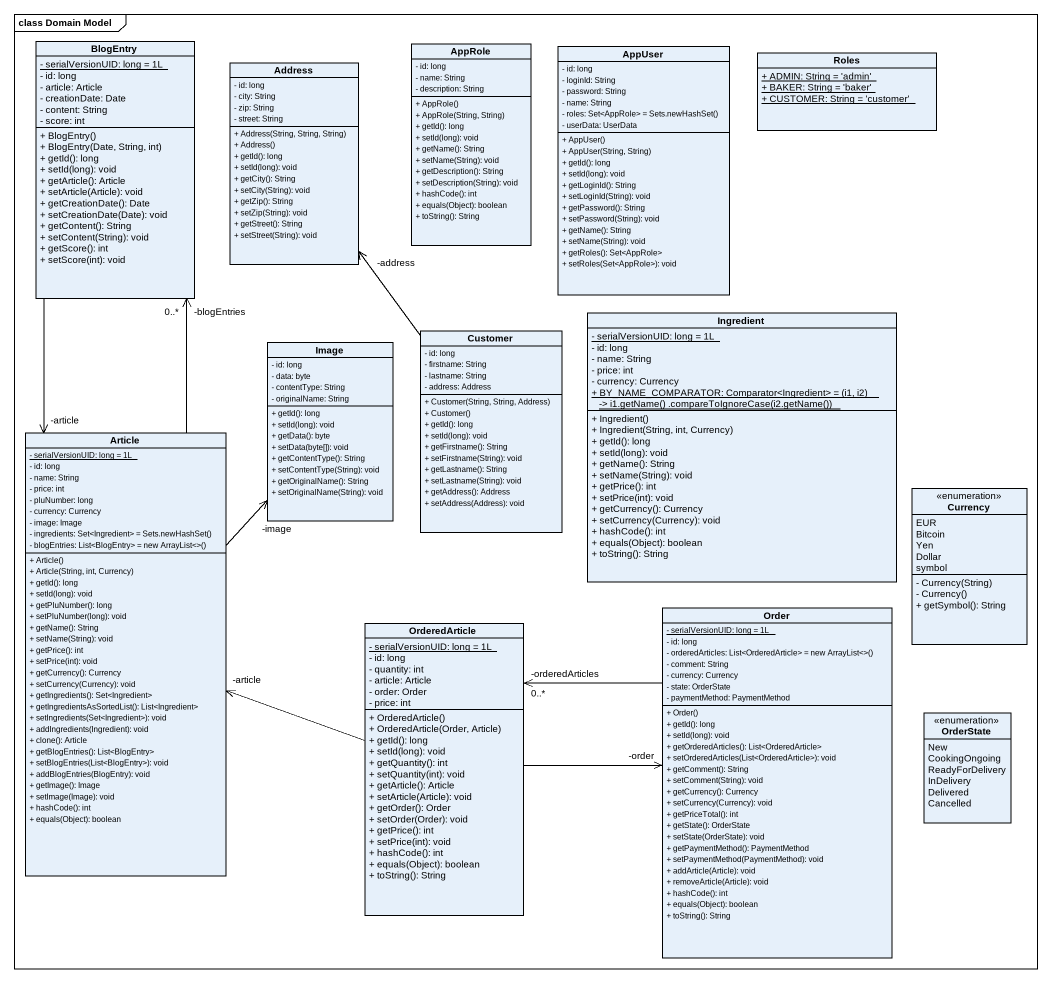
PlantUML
@startuml
mainframe class Domain Model
hide circle
hide empty members
skinparam classAttributeIconSize 0
class BlogEntry {
  {static} - serialVersionUID: long = 1L
  - id: long
  - article: Article
  - creationDate: Date
  - content: String
  - score: int
  + BlogEntry()
  + BlogEntry(Date, String, int)
  + getId(): long
  + setId(long): void
  + getArticle(): Article
  + setArticle(Article): void
  + getCreationDate(): Date
  + setCreationDate(Date): void
  + getContent(): String
  + setContent(String): void
  + getScore(): int
  + setScore(int): void
}
class AppRole {
  - id: long
  - name: String
  - description: String
  + AppRole()
  + AppRole(String, String)
  + getId(): long
  + setId(long): void
  + getName(): String
  + setName(String): void
  + getDescription(): String
  + setDescription(String): void
  + hashCode(): int
  + equals(Object): boolean
  + toString(): String
}
class AppUser {
  - id: long
  - loginId: String
  - password: String
  - name: String
  {field} - roles: Set<AppRole> = Sets.newHashSet()
  - userData: UserData
  + AppUser()
  + AppUser(String, String)
  + getId(): long
  + setId(long): void
  + getLoginId(): String
  + setLoginId(String): void
  + getPassword(): String
  + setPassword(String): void
  + getName(): String
  + setName(String): void
  + getRoles(): Set<AppRole>
  + setRoles(Set<AppRole>): void
}
class Roles {
  {static} + ADMIN: String = 'admin'
  {static} + BAKER: String = 'baker'
  {static} + CUSTOMER: String = 'customer'
}
class Address {
  - id: long
  - city: String
  - zip: String
  - street: String
  + Address(String, String, String)
  + Address()
  + getId(): long
  + setId(long): void
  + getCity(): String
  + setCity(String): void
  + getZip(): String
  + setZip(String): void
  + getStreet(): String
  + setStreet(String): void
}
class Customer {
  - id: long
  - firstname: String
  - lastname: String
  - address: Address
  + Customer(String, String, Address)
  + Customer()
  + getId(): long
  + setId(long): void
  + getFirstname(): String
  + setFirstname(String): void
  + getLastname(): String
  + setLastname(String): void
  + getAddress(): Address
  + setAddress(Address): void
}
class Ingredient {
  {static} - serialVersionUID: long = 1L
  - id: long
  - name: String
  - price: int
  - currency: Currency
  {static} {field} + BY_NAME_COMPARATOR: Comparator<Ingredient> = (i1, i2) -> i1.getName() .compareToIgnoreCase(i2.getName())
  + Ingredient()
  + Ingredient(String, int, Currency)
  + getId(): long
  + setId(long): void
  + getName(): String
  + setName(String): void
  + getPrice(): int
  + setPrice(int): void
  + getCurrency(): Currency
  + setCurrency(Currency): void
  + hashCode(): int
  + equals(Object): boolean
  + toString(): String
}
class Image {
  - id: long
  - data: byte
  - contentType: String
  - originalName: String
  + getId(): long
  + setId(long): void
  + getData(): byte
  + setData(byte[]): void
  + getContentType(): String
  + setContentType(String): void
  + getOriginalName(): String
  + setOriginalName(String): void
}
class Article {
  {static} - serialVersionUID: long = 1L
  - id: long
  - name: String
  - price: int
  - pluNumber: long
  - currency: Currency
  - image: Image
  {field} - ingredients: Set<Ingredient> = Sets.newHashSet()
  {field} - blogEntries: List<BlogEntry> = new ArrayList<>()
  + Article()
  + Article(String, int, Currency)
  + getId(): long
  + setId(long): void
  + getPluNumber(): long
  + setPluNumber(long): void
  + getName(): String
  + setName(String): void
  + getPrice(): int
  + setPrice(int): void
  + getCurrency(): Currency
  + setCurrency(Currency): void
  + getIngredients(): Set<Ingredient>
  + getIngredientsAsSortedList(): List<Ingredient>
  + setIngredients(Set<Ingredient>): void
  + addIngredients(Ingredient): void
  + clone(): Article
  + getBlogEntries(): List<BlogEntry>
  + setBlogEntries(List<BlogEntry>): void
  + addBlogEntries(BlogEntry): void
  + getImage(): Image
  + setImage(Image): void
  + hashCode(): int
  + equals(Object): boolean
}
enum Currency {
  EUR
  Bitcoin
  Yen
  Dollar
  symbol
  - Currency(String)
  - Currency()
  + getSymbol(): String
}
class Order {
  {static} - serialVersionUID: long = 1L
  - id: long
  {field} - orderedArticles: List<OrderedArticle> = new ArrayList<>()
  - comment: String
  - currency: Currency
  - state: OrderState
  - paymentMethod: PaymentMethod
  + Order()
  + getId(): long
  + setId(long): void
  + getOrderedArticles(): List<OrderedArticle>
  + setOrderedArticles(List<OrderedArticle>): void
  + getComment(): String
  + setComment(String): void
  + getCurrency(): Currency
  + setCurrency(Currency): void
  + getPriceTotal(): int
  + getState(): OrderState
  + setState(OrderState): void
  + getPaymentMethod(): PaymentMethod
  + setPaymentMethod(PaymentMethod): void
  + addArticle(Article): void
  + removeArticle(Article): void
  + hashCode(): int
  + equals(Object): boolean
  + toString(): String
}
class OrderedArticle {
  {static} - serialVersionUID: long = 1L
  - id: long
  - quantity: int
  - article: Article
  - order: Order
  - price: int
  + OrderedArticle()
  + OrderedArticle(Order, Article)
  + getId(): long
  + setId(long): void
  + getQuantity(): int
  + setQuantity(int): void
  + getArticle(): Article
  + setArticle(Article): void
  + getOrder(): Order
  + setOrder(Order): void
  + getPrice(): int
  + setPrice(int): void
  + hashCode(): int
  + equals(Object): boolean
  + toString(): String
}
enum OrderState {
  New
  CookingOngoing
  ReadyForDelivery
  InDelivery
  Delivered
  Cancelled
}
BlogEntry --> "-article" Article
Customer -up-> "-address" Address
Article -up-> "-blogEntries\n0..*" BlogEntry
Article -up-> "-image" Image
Order -left-> "-orderedArticles\n0..*" OrderedArticle
OrderedArticle -left-> "-article" Article
OrderedArticle -right-> "-order" Order
@enduml
